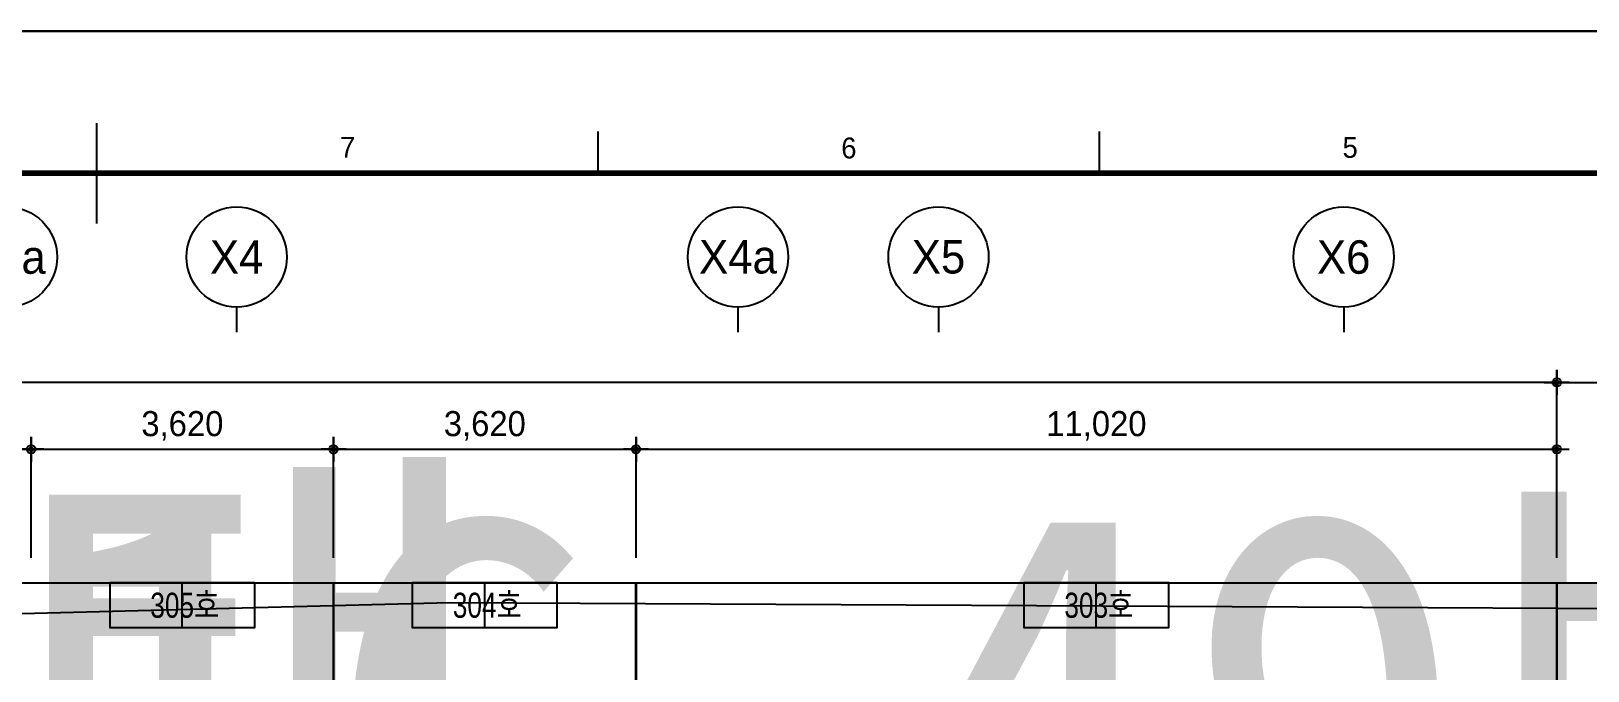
# Model space of a CAD drawing. Header units: millimetres. Extents: x 0 to 1390178, y 0 to 110113.
# Drawn here: x 713212 to 731845, y 51745 to 59400 of the extents above; entities that cross this region are included whole.
import ezdxf
from ezdxf.enums import TextEntityAlignment as Align
from ezdxf.xclip import XClip

# ---------------------------------------------------------------- set-up
doc = ezdxf.new("R2018")
doc.units = ezdxf.units.MM
doc.header["$LTSCALE"] = 100
doc.header["$XCLIPFRAME"] = 0
doc.linetypes.add('X - 단위세대 확장형$0$CEN', pattern=[62, 60, -1, 0, -1])
doc.linetypes.add('X - 평면도$0$CEN', pattern=[62, 60, -1, 0, -1])
doc.layers.get('DEFPOINTS').update_dxf_attribs({"color": 145})
for name, color, linetype in [('AA-XXXX-DIMS', 7, 'Continuous'), ('AA-XXXX-TEXT', 3, 'Continuous'), ('DIM', 7, 'Continuous'), ('SYM', 7, 'Continuous'), ('X - SHEET$0$AA-BORD-FORM', 7, 'Continuous'), ('X - SHEET$0$AA-BORD-TEXT', 3, 'Continuous'), ('X - 단위세대 확장형$0$AA-XXXX-CNTL', 1, 'X - 단위세대 확장형$0$CEN'), ('X - 평면도$0$AA-XXXX-CNTL', 1, 'X - 평면도$0$CEN')]:
    doc.layers.add(name, color=color, linetype=linetype)
doc.layers.add('DEFPOINT', color=163, linetype='Continuous', plot=False)
doc.layers.add('X - 평면도$0$DEFPOINT', color=163, linetype='Continuous', plot=False)
doc.styles.add('HAUD01', font='Dotum.ttf')
doc.styles.get("Standard").update_dxf_attribs({"font": 'Dotum.ttf'})
doc.styles.add('X - SHEET$0$HAUD01', font='Dotum.ttf')
doc.dimstyles.new('HAUD-100', dxfattribs={"dimscale": 100, "dimtxt": 3, "dimasz": 1, "dimexe": 0, "dimexo": 3, "dimgap": 1, "dimtad": 1, "dimdec": 0, "dimdsep": 46, "dimlunit": 6, "dimtxsty": 'HAUD01', "dimblk": 'DIMDOT', "dimcen": 2.5, "dimdle": 1.5, "dimclrd": 7, "dimclre": 7, "dimclrt": 3, "dimadec": 0, "dimazin": 0, "dimtfac": 1, "dimtdec": 0, "dimtix": 1, "dimtmove": 2, "dimatfit": 3, "dimfxl": 1, "dimtvp": 1, "dimtolj": 1, "dimtzin": 0, "dimarcsym": 0})

# ---------------------------------------------------------------- blocks, each defined once
blk = doc.blocks.new('X - SHEET$0$HAUDsheetV')
at = {"layer": 'X - SHEET$0$AA-BORD-FORM', "color": 2}
for p, q in [((421, 571), (421, 583)), ((481, 577), (481, 582)), ((541, 577), (541, 582))]:
    blk.add_line(p, q, dxfattribs=at)
at = {"layer": 'X - SHEET$0$AA-BORD-FORM', "color": 1}
blk.add_lwpolyline([(1, 0), (841, 0), (841, 594), (1, 594)], close=True, dxfattribs=at)
at = {"layer": 'X - SHEET$0$AA-BORD-FORM', "color": 2, "const_width": 0.682}
blk.add_lwpolyline([(21, 17), (21, 577), (821, 577), (821, 17)], close=True, dxfattribs=at)
at = {"layer": 'X - SHEET$0$AA-BORD-TEXT', "color": 7, "style": 'X - SHEET$0$HAUD01'}
for s, p in [('7', (451, 580.1)), ('6', (511, 580.02)), ('5', (571, 580.09))]:
    blk.add_text(s, height=2.5, dxfattribs=at).set_placement(p, align=Align.MIDDLE_CENTER)
at = {"layer": 'X - SHEET$0$AA-BORD-TEXT', "color": 3, "style": 'X - SHEET$0$HAUD01'}
for tag, p in [('PJCode', (786, 567.94)), ('작성자', (786.11, 194.82)), ('검토자', (786.11, 181.82)), ('최종검토자', (786.11, 168.82)), ('승인자', (786.11, 155.82)), ('일자', (786.83, 144.02)), ('개정번호', (812, 65.92))]:
    blk.add_attdef(tag, text='', height=3, dxfattribs=at).set_placement(p, align=Align.MIDDLE_CENTER)
at = {"layer": 'X - SHEET$0$AA-BORD-TEXT', "color": 3, "lineweight": 30, "flags": 104}
blk.add_attdef('PJTitle', text='', height=4, dxfattribs=at).set_placement((787.25, 536.62), align=Align.MIDDLE_CENTER)
blk = doc.blocks.new('X - SHEET')
ref = blk.add_blockref('X - SHEET$0$HAUDsheetV', (-100, 0), dxfattribs=dict(xscale=100, yscale=100, zscale=100))
lines = blk.add_mtext('중랑구 상봉동 116-49번지 일원 2030 청년주택 \\P신축공사', dxfattribs={"layer": 'X - SHEET$0$AA-BORD-TEXT', "color": 3, "insert": (78625, 53662), "char_height": 5056.52, "attachment_point": 1})
ref.add_attrib('PJTitle', '', (78625, 53662), dxfattribs={"flags": 104}).embed_mtext(lines)
blk = doc.blocks.new('DIMDOT')
at = {"layer": 'AA-XXXX-DIMS'}
for p, q in [((-1.5, 0), (1.5, 0)), ((0, -1.5), (0, 1.5))]:
    blk.add_line(p, q, dxfattribs=at)
for radius in [0.5, 0.25]:
    blk.add_circle((0, 0), radius, dxfattribs=at)
blk = doc.blocks.new('*D312')
at = {"color": 7, "lineweight": -2, "transparency": 16777216}
for p, q in [((-44097, 35787), (-44097, 37887)), ((-4017, 37887), (-43997, 37887)), ((-3917, 35787), (-3917, 37887))]:
    blk.add_line(p, q, dxfattribs=at)
at = {"layer": 'DEFPOINTS', "color": 0, "transparency": 16777216}
for p in [(-44097, 37887), (-44097, 35487, 0), (-3917, 35487, 0)]:
    blk.add_point(p, dxfattribs=at)
at = {"color": 7, "lineweight": -2, "transparency": 16777216, "xscale": 100, "yscale": 100, "zscale": 100, "rotation": 180}
blk.add_blockref('DIMDOT', (-44097, 37887), dxfattribs=at)
at = {"color": 7, "lineweight": -2, "transparency": 16777216, "xscale": 100, "yscale": 100, "zscale": 100}
blk.add_blockref('DIMDOT', (-3917, 37887), dxfattribs=at)
at = {"color": 3, "transparency": 16777216, "insert": (-24007, 38166), "char_height": 300, "attachment_point": 5, "style": 'HAUD01'}
blk.add_mtext('\\A1;40,180', dxfattribs=at)
blk = doc.blocks.new('*D314')
at = {"color": 7, "lineweight": -2, "transparency": 16777216}
for p, q in [((-25797, 35787), (-25797, 37087)), ((-25697, 37087), (-22277, 37087)), ((-22177, 35787), (-22177, 37087))]:
    blk.add_line(p, q, dxfattribs=at)
at = {"layer": 'DEFPOINTS', "color": 0, "transparency": 16777216}
for p in [(-22177, 37087), (-25797, 35487), (-22177, 35487)]:
    blk.add_point(p, dxfattribs=at)
at = {"color": 7, "lineweight": -2, "transparency": 16777216, "xscale": 100, "yscale": 100, "zscale": 100, "rotation": 180}
blk.add_blockref('DIMDOT', (-25797, 37087), dxfattribs=at)
at = {"color": 7, "lineweight": -2, "transparency": 16777216, "xscale": 100, "yscale": 100, "zscale": 100}
blk.add_blockref('DIMDOT', (-22177, 37087), dxfattribs=at)
at = {"color": 3, "transparency": 16777216, "insert": (-23987, 37366), "char_height": 300, "attachment_point": 5, "style": 'HAUD01'}
blk.add_mtext('\\A1;3,620', dxfattribs=at)
blk = doc.blocks.new('*D315')
at = {"color": 7, "lineweight": -2, "transparency": 16777216}
for p, q in [((-22177, 35787), (-22177, 37087)), ((-22077, 37087), (-18657, 37087)), ((-18557, 35787), (-18557, 37087))]:
    blk.add_line(p, q, dxfattribs=at)
at = {"layer": 'DEFPOINTS', "color": 0, "transparency": 16777216}
for p in [(-18557, 37087), (-22177, 35487), (-18557, 35487)]:
    blk.add_point(p, dxfattribs=at)
at = {"color": 7, "lineweight": -2, "transparency": 16777216, "xscale": 100, "yscale": 100, "zscale": 100, "rotation": 180}
blk.add_blockref('DIMDOT', (-22177, 37087), dxfattribs=at)
at = {"color": 7, "lineweight": -2, "transparency": 16777216, "xscale": 100, "yscale": 100, "zscale": 100}
blk.add_blockref('DIMDOT', (-18557, 37087), dxfattribs=at)
at = {"color": 3, "transparency": 16777216, "insert": (-20367, 37366), "char_height": 300, "attachment_point": 5, "style": 'HAUD01'}
blk.add_mtext('\\A1;3,620', dxfattribs=at)
blk = doc.blocks.new('*D316')
at = {"color": 7, "lineweight": -2, "transparency": 16777216}
for p, q in [((-14937, 35787), (-14937, 37087)), ((-14837, 37087), (-4017, 37087)), ((-3917, 35787), (-3917, 37087))]:
    blk.add_line(p, q, dxfattribs=at)
at = {"layer": 'DEFPOINTS', "color": 0, "transparency": 16777216}
for p in [(-3917, 37087), (-14937, 35487), (-3917, 35487, 0)]:
    blk.add_point(p, dxfattribs=at)
at = {"color": 7, "lineweight": -2, "transparency": 16777216, "xscale": 100, "yscale": 100, "zscale": 100, "rotation": 180}
blk.add_blockref('DIMDOT', (-14937, 37087), dxfattribs=at)
at = {"color": 7, "lineweight": -2, "transparency": 16777216, "xscale": 100, "yscale": 100, "zscale": 100}
blk.add_blockref('DIMDOT', (-3917, 37087), dxfattribs=at)
at = {"color": 3, "transparency": 16777216, "insert": (-9427, 37366), "char_height": 300, "attachment_point": 5, "style": 'HAUD01'}
blk.add_mtext('\\A1;11,020', dxfattribs=at)
blk = doc.blocks.new('*D336')
at = {"color": 7, "lineweight": -2, "transparency": 16777216}
for p, q in [((-18557, 35787), (-18557, 37087)), ((-18457, 37087), (-15037, 37087)), ((-14937, 35787), (-14937, 37087))]:
    blk.add_line(p, q, dxfattribs=at)
at = {"layer": 'DEFPOINTS', "color": 0, "transparency": 16777216}
for p in [(-14937, 37087), (-18557, 35487, 0), (-14937, 35487, 0)]:
    blk.add_point(p, dxfattribs=at)
at = {"color": 7, "lineweight": -2, "transparency": 16777216, "xscale": 100, "yscale": 100, "zscale": 100, "rotation": 180}
blk.add_blockref('DIMDOT', (-18557, 37087), dxfattribs=at)
at = {"color": 7, "lineweight": -2, "transparency": 16777216, "xscale": 100, "yscale": 100, "zscale": 100}
blk.add_blockref('DIMDOT', (-14937, 37087), dxfattribs=at)
at = {"color": 3, "transparency": 16777216, "insert": (-16747, 37366), "char_height": 300, "attachment_point": 5, "style": 'HAUD01'}
blk.add_mtext('\\A1;3,620', dxfattribs=at)
blk = doc.blocks.new('*D337')
at = {"color": 7, "lineweight": -2, "transparency": 16777216}
for p, q in [((-3917, 35787), (-3917, 37887)), ((-3817, 37887), (-1667, 37887)), ((-1567, 35787), (-1567, 37887))]:
    blk.add_line(p, q, dxfattribs=at)
at = {"layer": 'DEFPOINTS', "color": 0, "transparency": 16777216}
for p in [(-1567, 37887), (-3917, 35487, 0), (-1567, 35487)]:
    blk.add_point(p, dxfattribs=at)
at = {"color": 7, "lineweight": -2, "transparency": 16777216, "xscale": 100, "yscale": 100, "zscale": 100}
for p, rotation in [((-3917, 37887), 180.0001234101776), ((-1567, 37887), 0.0001234101776293382)]:
    blk.add_blockref('DIMDOT', p, dxfattribs=dict(at, rotation=rotation))
at = {"color": 3, "transparency": 16777216, "insert": (-2742, 38166), "char_height": 300, "attachment_point": 5, "rotation": 0.0001, "style": 'HAUD01'}
blk.add_mtext('\\A1;2,350', dxfattribs=at)
blk = doc.blocks.new('X - 단위세대 확장형', base_point=(-475, -287))
at = {"layer": 'DEFPOINTS'}
blk.add_lwpolyline([(88214, 68690), (27286, 68690), (27286, 22495), (88214, 22495)], close=True, dxfattribs=at)
at = {"layer": 'X - 단위세대 확장형$0$AA-XXXX-CNTL'}
for p, q in [((64082, 64956), (64082, 68690)), ((67702, 64956), (67702, 68690)), ((78722, 64956), (78722, 68690))]:
    blk.add_line(p, q, dxfattribs=at)
blk = doc.blocks.new('A$C5f2f6d51')
at = {"layer": 'DEFPOINT'}
for p, q in [((-63729, 68156), (-63729, 68690)), ((-60109, 68156), (-60109, 68690)), ((-52789, 68156), (-52789, 68690))]:
    blk.add_line(p, q, dxfattribs=at)
at = {"layer": 'SYM'}
for points in [[(-62862, 68690), (-64596, 68690), (-64596, 68156), (-62862, 68156)], [(-59242, 68690), (-60976, 68690), (-60976, 68156), (-59242, 68156)], [(-51922, 68690), (-53656, 68690), (-53656, 68156), (-51922, 68156)]]:
    blk.add_lwpolyline(points, close=True, dxfattribs=at)
at = {"layer": 'AA-XXXX-TEXT', "style": 'HAUD01', "width": 0.8}
for s, p in [('305호', (-63699, 68423)), ('304호', (-60079, 68423)), ('303호', (-52759, 68423))]:
    blk.add_text(s, height=300, dxfattribs=at).set_placement(p, align=Align.MIDDLE_CENTER)
blk = doc.blocks.new('X - 평면도$0$A$C9949ff83')
at = {"layer": 'DEFPOINTS'}
for points in [[(0, 59400), (84000, 59400), (84000, 0), (0, 0)], [(2000, 1700), (75000, 1700), (75000, 57700), (2000, 57700)]]:
    blk.add_lwpolyline(points, close=True, dxfattribs=at)
blk = doc.blocks.new('X - 평면도', base_point=(-475.4, -286.7))
at = {"layer": 'DEFPOINTS'}
blk.add_lwpolyline([(1035286.2, 68689.6), (1096213.6, 68689.6), (1096213.6, 22495.2), (1035286.2, 22495.2)], close=True, dxfattribs=at)
at = {"layer": 'X - 평면도$0$AA-XXXX-CNTL'}
for p, q in [((1072082, 68689.6), (1072082, 56493.1)), ((1075702, 68689.6), (1075702, 56493.1)), ((1086722, 68689.6), (1086722, 22495.2))]:
    blk.add_line(p, q, dxfattribs=at)
at = {"layer": 'X - 평면도$0$DEFPOINT'}
blk.add_lwpolyline([(1090640.5, 68365.6), (1073472.6, 68450.8), (1068191.2, 68315.3), (1061042.1, 68006.8), (1042833.1, 66148.4), (1042521.2, 57737.5), (1042473, 49209.6), (1041931.7, 42085), (1040804.5, 24415.6), (1040582.9, 17927.4), (1051789, 17869.8), (1052018.4, 24614.7), (1070441.5, 24941.8), (1069930.2, 30624.5), (1090639.2, 33202.2)], close=True, dxfattribs=at)
blk.add_blockref('X - 평면도$0$A$C9949ff83', (1027249.9, 15892.4))
blk = doc.blocks.new('고층부 치수')
at = {"layer": 'DIM'}
for p, q in [((-19717.2, 38787.4, 0), (-19717.2, 38487.4, 0)), ((-13717.2, 38787.4, 0), (-13717.2, 38487.4, 0)), ((-11317.2, 38787.4, 0), (-11317.2, 38487.4, 0)), ((-6467.2, 38787.4, 0), (-6467.2, 38487.4, 0))]:
    blk.add_line(p, q, dxfattribs=at)
for centre in [(-22467.2, 39387.4), (-19717.2, 39387.4, 0), (-13717.2, 39387.4, 0), (-11317.2, 39387.4, 0), (-6467.2, 39387.4, 0)]:
    blk.add_circle(centre, 600, dxfattribs=at)
at = {"layer": 'DIM', "style": 'HAUD01'}
for s, p in [('X3a', (-22467.2, 39387.4)), ('X4', (-19717.2, 39387.4, 0)), ('X4a', (-13717.2, 39387.4, 0)), ('X5', (-11317.2, 39387.4, 0)), ('X6', (-6467.2, 39387.4, 0))]:
    blk.add_text(s, height=400, dxfattribs=at).set_placement(p, align=Align.MIDDLE)
dim = blk.add_linear_dim(base=(-44097.2, 37887.4, 0), p1=(-3917.2, 35487.4, 0), p2=(-44097.2, 35487.4, 0), dimstyle='HAUD-100')
dim.commit()
dim.dimension.update_dxf_attribs({"geometry": '*D312', "text_midpoint": (-24007.2, 38166.5, 0)})
for p1, p2, distance, picture, middle in [((-3917.2, 35487.4, 0), (-1567.2, 35487.4), 2400, '*D337', (-2742.2, 38166.5)), ((-18557.2, 35487.4, 0), (-14937.2, 35487.4, 0), 1600, '*D336', (-16747.2, 37366.5))]:
    dim = blk.add_aligned_dim(p1=p1, p2=p2, distance=distance, dimstyle='HAUD-100')
    dim.commit()
    dim.dimension.update_dxf_attribs({"geometry": picture, "text_midpoint": middle})
for base, p1, p2, picture, middle in [((-22177.2, 37087.4, 0), (-25797.2, 35487.4, 0), (-22177.2, 35487.4, 0), '*D314', (-23987.2, 37366.5, 0)), ((-18557.2, 37087.4, 0), (-22177.2, 35487.4, 0), (-18557.2, 35487.4, 0), '*D315', (-20367.2, 37366.5, 0)), ((-3917.2, 37087.4, 0), (-14937.2, 35487.4, 0), (-3917.2, 35487.4, 0), '*D316', (-9427.2, 37366.5, 0))]:
    dim = blk.add_linear_dim(base=base, p1=p1, p2=p2, angle=180, dimstyle='HAUD-100')
    dim.commit()
    dim.dimension.update_dxf_attribs({"geometry": picture, "text_midpoint": middle})

msp = doc.modelspace()

# ---------------------------------------------------------------- block references
at = {"layer": 'SYM'}
ref = msp.add_blockref('X - 단위세대 확장형', (652274.7, -16179.1), dxfattribs=at)
XClip(ref).set_block_clipping_path([(27286.2339647645, 22495.2025850526), (88213.6007378809, 68689.6277392105)])

# ---------------------------------------------------------------- next in the draw order: block references
msp.add_blockref('X - SHEET', (672000, 0))

# ---------------------------------------------------------------- next in the draw order: block references
ref = msp.add_blockref('X - 평면도', (-355725.3, -16179.1))
XClip(ref).set_block_clipping_path([(1027249.9161542748, 15892.4151621381), (1111249.9161542747, 75292.4151621381)])

# ---------------------------------------------------------------- next in the draw order: block references
for name, p in [('X - SHEET', (504000, 0)), ('X - SHEET', (588000, 0)), ('고층부 치수', (735389.3, 17309.8))]:
    msp.add_blockref(name, p)
msp.add_blockref('A$C5f2f6d51', (778750.1, -15892.4), dxfattribs=at)

doc.saveas('drawing.dxf')
